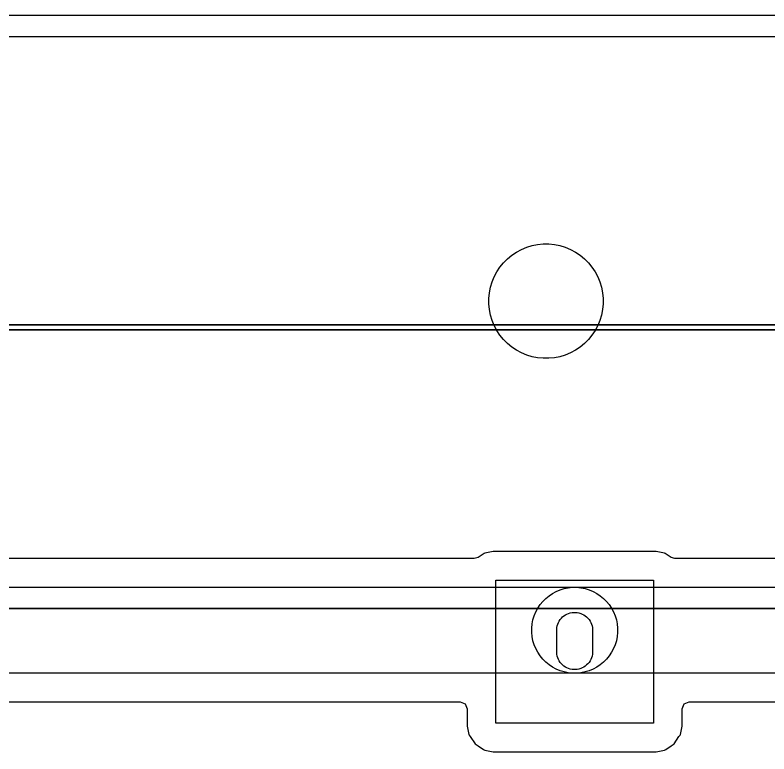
# Model space of a CAD drawing. Extents: x 125179 to 173800, y -108200 to -87800.
# Drawn here: x 142392 to 147657, y -92965 to -87800 of the extents above; entities that cross this region are included whole.
import ezdxf

# ---------------------------------------------------------------- set-up
doc = ezdxf.new("R2010")
doc.units = 0
doc.layers.add('L2D0_Cu1', color=1, linetype='CONTINUOUS')
doc.layers.add('L4D0_Cu2', color=2, linetype='CONTINUOUS')

msp = doc.modelspace()

# ---------------------------------------------------------------- linework, layer by layer
at = {"layer": 'L2D0_Cu1'}
for points in [[(133877.877, -87950.5), (170121.657, -87950.5)], [(131707.393, -89964.44), (167394.963, -89964.44)], [(167394.963, -89964.44), (131707.393, -89964.44)], [(158741.812, -91599.5), (147000.514, -91599.5), (146973.291, -91591.242), (146932.245, -91563.815), (146932.244, -91563.815), (146928.231, -91561.133), (146869.748, -91549.5), (145730.252, -91549.5), (145671.769, -91561.133), (145667.756, -91563.815), (145667.755, -91563.815), (145626.709, -91591.242), (145599.486, -91599.5), (139561.589, -91599.5)], [(139485.262, -91800), (146314.738, -91800), (146344.072, -91802.889), (146372.982, -91808.64), (146401.189, -91817.196), (146428.421, -91828.476), (146454.417, -91842.371), (146478.925, -91858.747), (146501.711, -91877.447), (146522.553, -91898.289), (146541.253, -91921.075), (146557.629, -91945.583), (146571.524, -91971.579), (146582.804, -91998.811), (146591.36, -92027.018), (146597.111, -92055.928), (146600, -92085.262), (146600, -92114.738), (146597.111, -92144.072), (146591.36, -92172.982), (146582.804, -92201.189), (146571.524, -92228.421), (146557.629, -92254.417), (146541.253, -92278.925), (146522.553, -92301.711), (146501.711, -92322.553), (146478.925, -92341.253), (146454.417, -92357.629), (146428.421, -92371.524), (146401.189, -92382.804), (146372.982, -92391.36), (146344.072, -92397.111), (146314.738, -92400), (139485.262, -92400)], [(158814.738, -92400), (146285.262, -92400), (146255.928, -92397.111), (146227.018, -92391.36), (146198.811, -92382.804), (146171.579, -92371.524), (146145.583, -92357.629), (146121.075, -92341.253), (146098.289, -92322.553), (146077.447, -92301.711), (146058.747, -92278.925), (146042.371, -92254.417), (146028.476, -92228.421), (146017.196, -92201.189), (146008.64, -92172.982), (146002.889, -92144.072), (146000, -92114.738), (146000, -92085.262), (146002.889, -92055.928), (146008.64, -92027.018), (146017.196, -91998.811), (146028.476, -91971.579), (146042.371, -91945.583), (146058.747, -91921.075), (146077.447, -91898.289), (146098.289, -91877.447), (146121.075, -91858.747), (146145.583, -91842.371), (146171.579, -91828.476), (146198.811, -91817.196), (146227.018, -91808.64), (146255.928, -91802.889), (146285.262, -91800), (158814.738, -91800)], [(139727.597, -92600.5), (145500.5, -92600.5), (145535.148, -92614.852), (145549.5, -92649.5), (145549.5, -92769.748), (145561.133, -92828.231), (145563.815, -92832.245), (145571.202, -92843.3), (145605.448, -92894.552), (145625.107, -92907.688), (145662.356, -92932.577), (145671.769, -92938.867), (145730.252, -92950.5), (146869.748, -92950.5), (146928.231, -92938.867), (146937.645, -92932.577), (146974.893, -92907.688), (146994.552, -92894.552), (147028.798, -92843.3), (147036.185, -92832.245), (147038.867, -92828.231), (147050.5, -92769.748), (147050.5, -92649.5), (147064.852, -92614.852), (147099.5, -92600.5), (156565.021, -92600.5)]]:
    msp.add_lwpolyline(points, dxfattribs=at)
for points in [[(146080.373, -90199.518), (146041.308, -90195.671), (146002.808, -90188.013), (145965.244, -90176.618), (145928.978, -90161.596), (145894.359, -90143.091), (145861.72, -90121.283), (145831.376, -90096.38), (145803.62, -90068.624), (145778.717, -90038.28), (145756.909, -90005.641), (145738.404, -89971.022), (145723.382, -89934.756), (145711.987, -89897.192), (145704.329, -89858.692), (145700.482, -89819.627), (145700.482, -89780.373), (145704.329, -89741.308), (145711.987, -89702.808), (145723.382, -89665.244), (145738.404, -89628.978), (145756.909, -89594.359), (145778.717, -89561.72), (145803.62, -89531.376), (145831.376, -89503.62), (145861.72, -89478.717), (145894.359, -89456.909), (145928.978, -89438.404), (145965.244, -89423.382), (146002.808, -89411.987), (146041.308, -89404.329), (146080.373, -89400.482), (146119.627, -89400.482), (146158.692, -89404.329), (146197.192, -89411.987), (146234.756, -89423.382), (146271.022, -89438.404), (146305.641, -89456.909), (146338.28, -89478.717), (146368.624, -89503.62), (146396.38, -89531.376), (146421.283, -89561.72), (146443.091, -89594.359), (146461.596, -89628.978), (146476.618, -89665.244), (146488.013, -89702.808), (146495.671, -89741.308), (146499.518, -89780.373), (146499.518, -89819.627), (146495.671, -89858.692), (146488.013, -89897.192), (146476.618, -89934.756), (146461.596, -89971.022), (146443.091, -90005.641), (146421.283, -90038.28), (146396.38, -90068.624), (146368.624, -90096.38), (146338.28, -90121.283), (146305.641, -90143.091), (146271.022, -90161.596), (146234.756, -90176.618), (146197.192, -90188.013), (146158.692, -90195.671), (146119.627, -90199.518)], [(145750, -92750), (145750, -91750), (146850, -91750), (146850, -92750)], [(146293.859, -92375), (146281.637, -92373.796), (146269.591, -92371.4), (146257.838, -92367.835), (146246.491, -92363.135), (146235.66, -92357.345), (146225.448, -92350.522), (146215.954, -92342.731), (146207.269, -92334.046), (146199.478, -92324.552), (146192.655, -92314.34), (146186.865, -92303.509), (146182.165, -92292.162), (146178.6, -92280.409), (146176.204, -92268.363), (146175, -92256.141), (146175, -92093.859), (146176.204, -92081.637), (146178.6, -92069.591), (146182.165, -92057.838), (146186.865, -92046.491), (146192.655, -92035.66), (146199.478, -92025.448), (146207.269, -92015.954), (146215.954, -92007.269), (146225.448, -91999.478), (146235.66, -91992.655), (146246.491, -91986.865), (146257.838, -91982.165), (146269.591, -91978.6), (146281.637, -91976.204), (146293.859, -91975), (146306.141, -91975), (146318.363, -91976.204), (146330.409, -91978.6), (146342.162, -91982.165), (146353.509, -91986.865), (146364.34, -91992.655), (146374.552, -91999.478), (146384.046, -92007.269), (146392.731, -92015.954), (146400.522, -92025.448), (146407.345, -92035.66), (146413.135, -92046.491), (146417.835, -92057.838), (146421.4, -92069.591), (146423.796, -92081.637), (146425, -92093.859), (146425, -92256.141), (146423.796, -92268.363), (146421.4, -92280.409), (146417.835, -92292.162), (146413.135, -92303.509), (146407.345, -92314.34), (146400.522, -92324.552), (146392.731, -92334.046), (146384.046, -92342.731), (146374.552, -92350.522), (146364.34, -92357.345), (146353.509, -92363.135), (146342.162, -92367.835), (146330.409, -92371.4), (146318.363, -92373.796), (146306.141, -92375)]]:
    msp.add_lwpolyline(points, close=True, dxfattribs=at)
at = {"layer": 'L4D0_Cu2'}
for points in [[(133876.43, -87800.5), (170139.955, -87800.5)], [(133877.877, -87950.5), (170121.657, -87950.5)], [(155994.318, -93300), (131716.001, -93300), (131707.393, -89964.44), (167394.963, -89964.44)], [(167394.963, -89964.44), (131707.393, -89964.44)], [(160521.7, -91948.819), (131687.605, -91948.819), (131682.576, -90000), (167544.532, -90000)], [(167544.532, -90000), (131682.576, -90000)], [(156016.71, -93300), (131691.092, -93300), (131689.881, -92830.685), (131687.605, -91948.819), (160521.7, -91948.819)]]:
    msp.add_lwpolyline(points, dxfattribs=at)
msp.add_lwpolyline([(146080.373, -90199.518), (146041.308, -90195.671), (146002.808, -90188.013), (145965.244, -90176.618), (145928.978, -90161.596), (145894.359, -90143.091), (145861.72, -90121.283), (145831.376, -90096.38), (145803.62, -90068.624), (145778.717, -90038.28), (145756.909, -90005.641), (145738.404, -89971.022), (145723.382, -89934.756), (145711.987, -89897.192), (145704.329, -89858.692), (145700.482, -89819.627), (145700.482, -89780.373), (145704.329, -89741.308), (145711.987, -89702.808), (145723.382, -89665.244), (145738.404, -89628.978), (145756.909, -89594.359), (145778.717, -89561.72), (145803.62, -89531.376), (145831.376, -89503.62), (145861.72, -89478.717), (145894.359, -89456.909), (145928.978, -89438.404), (145965.244, -89423.382), (146002.808, -89411.987), (146041.308, -89404.329), (146080.373, -89400.482), (146119.627, -89400.482), (146158.692, -89404.329), (146197.192, -89411.987), (146234.756, -89423.382), (146271.022, -89438.404), (146305.641, -89456.909), (146338.28, -89478.717), (146368.624, -89503.62), (146396.38, -89531.376), (146421.283, -89561.72), (146443.091, -89594.359), (146461.596, -89628.978), (146476.618, -89665.244), (146488.013, -89702.808), (146495.671, -89741.308), (146499.518, -89780.373), (146499.518, -89819.627), (146495.671, -89858.692), (146488.013, -89897.192), (146476.618, -89934.756), (146461.596, -89971.022), (146443.091, -90005.641), (146421.283, -90038.28), (146396.38, -90068.624), (146368.624, -90096.38), (146338.28, -90121.283), (146305.641, -90143.091), (146271.022, -90161.596), (146234.756, -90176.618), (146197.192, -90188.013), (146158.692, -90195.671), (146119.627, -90199.518)], close=True, dxfattribs=at)

doc.saveas('drawing.dxf')
